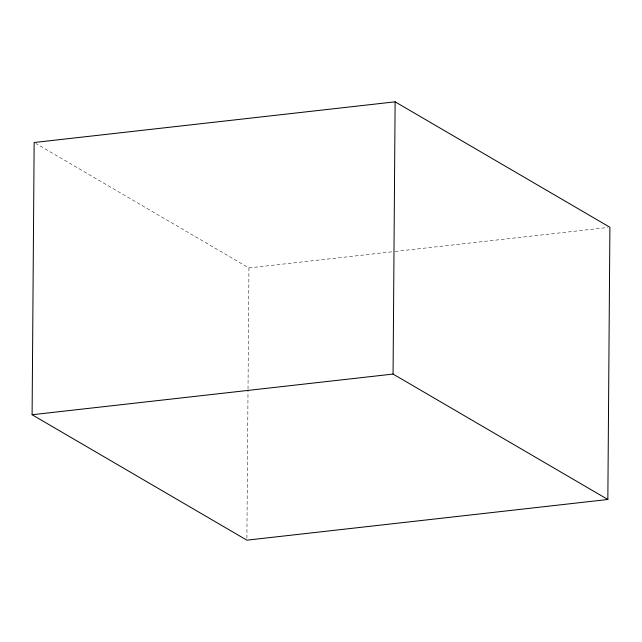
<?xml version="1.0" encoding="UTF-8"?>
<svg xmlns="http://www.w3.org/2000/svg" width="642" height="642" viewBox="0 0 642 642"><rect width="100%" height="100%" fill="white"/><g stroke="black" fill="none" stroke-linecap="round" stroke-linejoin="round"><path stroke-width="0.48" stroke-dasharray="3.21 2.41" d="M246.897 538.165L248.013 390.039M248.021 389.036L248.935 267.931L35.88 143.519M248.935 267.931L394.116 251.568M395.111 251.455L607.91 227.477"/><path stroke-width="0.96" d="M32.1 414.74L34.154 142.508L395.119 101.829L609.9 227.26L607.846 499.492L246.881 540.171L32.1 414.74L393.065 374.069L607.846 499.492M393.065 374.069L395.119 101.829"/></g></svg>
